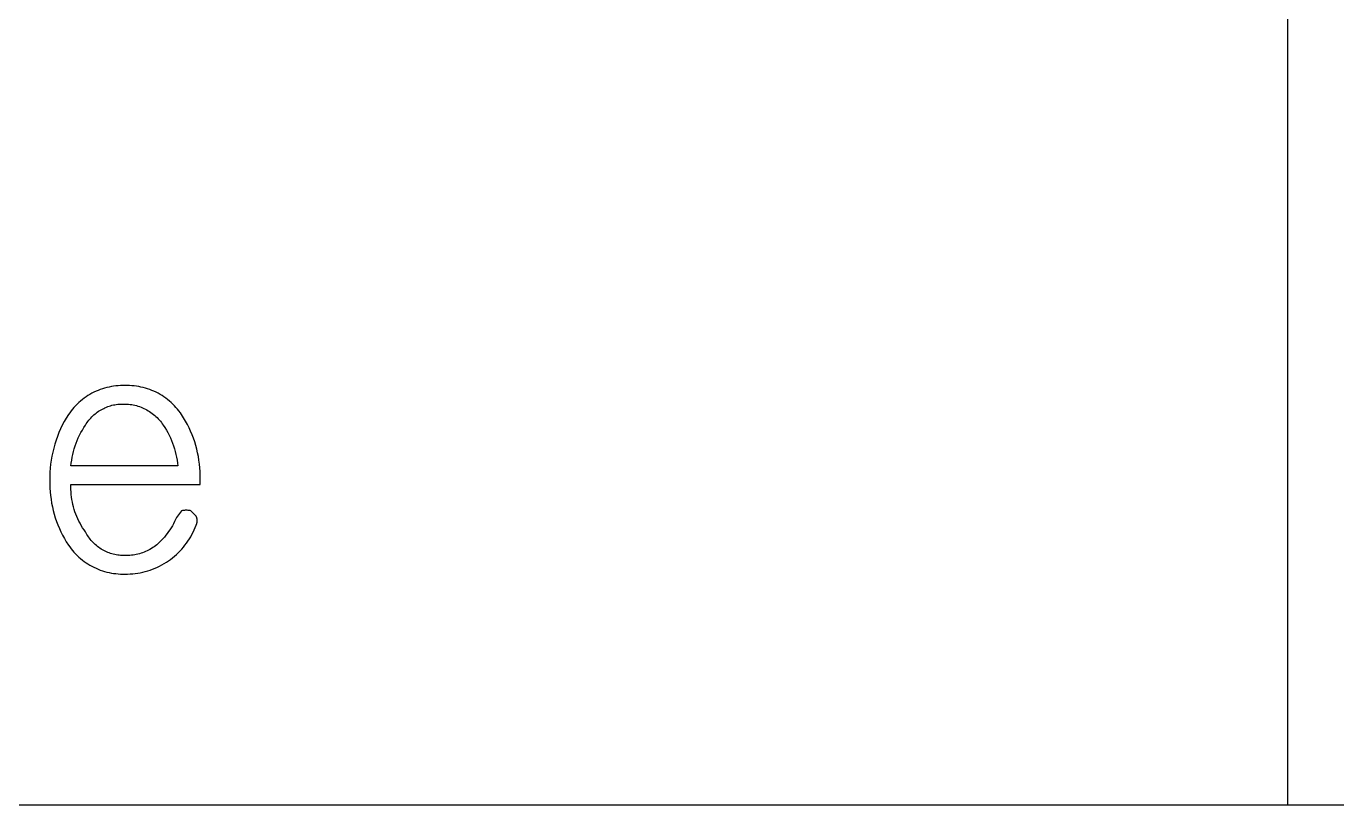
# Model space of a CAD drawing. Header units: millimetres. Extents: x 3033 to 5773, y 123 to 1487.
# Drawn here: x 4023.3 to 4074.5, y 160.3 to 190.8 of the extents above; entities that cross this region are included whole.
import ezdxf

# ---------------------------------------------------------------- set-up
doc = ezdxf.new("R2010")
doc.units = ezdxf.units.MM
doc.header["$MEASUREMENT"] = 0
doc.layers.add('TEX', color=70, linetype='Continuous')

msp = doc.modelspace()

# ---------------------------------------------------------------- linework, layer by layer
at = {"layer": 'TEX'}
for p, q in [((4072.629, 160.348), (4072.629, 385.348)), ((4025.833, 176.444), (4025.755, 176.4)), ((4025.913, 176.484), (4025.833, 176.444)), ((4025.994, 176.522), (4025.913, 176.484)), ((4026.076, 176.557), (4025.994, 176.522)), ((4026.16, 176.59), (4026.076, 176.557)), ((4026.244, 176.619), (4026.16, 176.59)), ((4026.33, 176.646), (4026.244, 176.619)), ((4026.416, 176.669), (4026.33, 176.646)), ((4026.504, 176.689), (4026.416, 176.669)), ((4026.592, 176.707), (4026.504, 176.689)), ((4026.68, 176.721), (4026.592, 176.707)), ((4026.769, 176.732), (4026.68, 176.721)), ((4026.858, 176.741), (4026.769, 176.732)), ((4026.947, 176.746), (4026.858, 176.741)), ((4027.037, 176.748), (4026.947, 176.746)), ((4027.127, 176.747), (4027.037, 176.748)), ((4027.216, 176.748), (4027.127, 176.747)), ((4027.306, 176.746), (4027.216, 176.748)), ((4027.395, 176.741), (4027.306, 176.746)), ((4027.484, 176.732), (4027.395, 176.741)), ((4027.573, 176.721), (4027.484, 176.732)), ((4027.662, 176.707), (4027.573, 176.721)), ((4027.75, 176.689), (4027.662, 176.707)), ((4027.837, 176.669), (4027.75, 176.689)), ((4027.923, 176.646), (4027.837, 176.669)), ((4028.009, 176.619), (4027.923, 176.646)), ((4028.093, 176.59), (4028.009, 176.619)), ((4028.177, 176.557), (4028.093, 176.59)), ((4028.259, 176.522), (4028.177, 176.557)), ((4028.34, 176.484), (4028.259, 176.522)), ((4028.42, 176.444), (4028.34, 176.484)), ((4028.498, 176.4), (4028.42, 176.444)), ((4025.131, 175.894), (4025.072, 175.827)), ((4025.192, 175.96), (4025.131, 175.894)), ((4025.255, 176.023), (4025.192, 175.96)), ((4025.321, 176.084), (4025.255, 176.023)), ((4025.388, 176.143), (4025.321, 176.084)), ((4025.458, 176.199), (4025.388, 176.143)), ((4025.53, 176.253), (4025.458, 176.199)), ((4025.603, 176.305), (4025.53, 176.253)), ((4025.678, 176.354), (4025.603, 176.305)), ((4025.755, 176.4), (4025.678, 176.354)), ((4026.344, 175.881), (4026.398, 175.903)), ((4026.398, 175.903), (4026.451, 175.924)), ((4026.451, 175.924), (4026.506, 175.943)), ((4026.506, 175.943), (4026.561, 175.96)), ((4026.561, 175.96), (4026.617, 175.975)), ((4026.617, 175.975), (4026.673, 175.988)), ((4026.673, 175.988), (4026.73, 175.999)), ((4026.73, 175.999), (4026.787, 176.008)), ((4026.787, 176.008), (4026.844, 176.016)), ((4026.844, 176.016), (4026.902, 176.021)), ((4026.902, 176.021), (4026.96, 176.024)), ((4026.96, 176.024), (4027.017, 176.026)), ((4027.017, 176.026), (4027.075, 176.025)), ((4027.075, 176.025), (4027.138, 176.025)), ((4027.138, 176.025), (4027.201, 176.022)), ((4027.201, 176.022), (4027.264, 176.018)), ((4027.264, 176.018), (4027.327, 176.011)), ((4027.327, 176.011), (4027.389, 176.002)), ((4027.389, 176.002), (4027.451, 175.991)), ((4027.451, 175.991), (4027.513, 175.977)), ((4027.513, 175.977), (4027.574, 175.962)), ((4027.574, 175.962), (4027.635, 175.944)), ((4027.635, 175.944), (4027.694, 175.925)), ((4027.694, 175.925), (4027.754, 175.903)), ((4027.754, 175.903), (4027.812, 175.879)), ((4028.575, 176.354), (4028.498, 176.4)), ((4028.65, 176.305), (4028.575, 176.354)), ((4028.724, 176.253), (4028.65, 176.305)), ((4028.795, 176.199), (4028.724, 176.253)), ((4028.865, 176.143), (4028.795, 176.199)), ((4028.932, 176.084), (4028.865, 176.143)), ((4028.998, 176.023), (4028.932, 176.084)), ((4029.061, 175.96), (4028.998, 176.023)), ((4029.122, 175.894), (4029.061, 175.96)), ((4029.181, 175.827), (4029.122, 175.894)), ((4024.826, 175.476), (4024.748, 175.338)), ((4024.91, 175.613), (4024.826, 175.476)), ((4024.962, 175.686), (4024.91, 175.613)), ((4025.016, 175.757), (4024.962, 175.686)), ((4025.072, 175.827), (4025.016, 175.757)), ((4025.676, 175.345), (4025.711, 175.39)), ((4025.711, 175.39), (4025.748, 175.435)), ((4025.748, 175.435), (4025.786, 175.478)), ((4025.786, 175.478), (4025.826, 175.52)), ((4025.826, 175.52), (4025.867, 175.561)), ((4025.867, 175.561), (4025.909, 175.6)), ((4025.909, 175.6), (4025.953, 175.638)), ((4025.953, 175.638), (4025.998, 175.674)), ((4025.998, 175.674), (4026.044, 175.708)), ((4026.044, 175.708), (4026.092, 175.741)), ((4026.092, 175.741), (4026.14, 175.773)), ((4026.14, 175.773), (4026.19, 175.802)), ((4026.19, 175.802), (4026.24, 175.83)), ((4026.24, 175.83), (4026.292, 175.856)), ((4026.292, 175.856), (4026.344, 175.881)), ((4027.812, 175.879), (4027.87, 175.854)), ((4027.87, 175.854), (4027.926, 175.826)), ((4027.926, 175.826), (4027.982, 175.796)), ((4027.982, 175.796), (4028.036, 175.765)), ((4028.036, 175.765), (4028.09, 175.731)), ((4028.09, 175.731), (4028.142, 175.696)), ((4028.142, 175.696), (4028.193, 175.659)), ((4028.193, 175.659), (4028.243, 175.62)), ((4028.243, 175.62), (4028.291, 175.579)), ((4028.291, 175.579), (4028.338, 175.537)), ((4028.338, 175.537), (4028.383, 175.493)), ((4028.383, 175.493), (4028.427, 175.448)), ((4028.427, 175.448), (4028.469, 175.401)), ((4028.469, 175.401), (4028.51, 175.353)), ((4029.238, 175.757), (4029.181, 175.827)), ((4029.292, 175.686), (4029.238, 175.757)), ((4029.343, 175.613), (4029.292, 175.686)), ((4029.422, 175.487), (4029.343, 175.613)), ((4029.497, 175.359), (4029.422, 175.487)), ((4024.541, 174.906), (4024.482, 174.757)), ((4024.605, 175.052), (4024.541, 174.906)), ((4024.674, 175.196), (4024.605, 175.052)), ((4024.748, 175.338), (4024.674, 175.196)), ((4025.349, 174.806), (4025.401, 174.908)), ((4025.401, 174.908), (4025.458, 175.007)), ((4025.458, 175.007), (4025.517, 175.105)), ((4025.517, 175.105), (4025.58, 175.2)), ((4025.58, 175.2), (4025.61, 175.249)), ((4025.61, 175.249), (4025.642, 175.298)), ((4025.642, 175.298), (4025.676, 175.345)), ((4028.51, 175.353), (4028.549, 175.303)), ((4028.549, 175.303), (4028.586, 175.252)), ((4028.586, 175.252), (4028.621, 175.2)), ((4028.621, 175.2), (4028.684, 175.105)), ((4028.684, 175.105), (4028.744, 175.007)), ((4028.744, 175.007), (4028.8, 174.908)), ((4028.8, 174.908), (4028.853, 174.806)), ((4029.568, 175.229), (4029.497, 175.359)), ((4029.634, 175.097), (4029.568, 175.229)), ((4029.695, 174.962), (4029.634, 175.097)), ((4029.752, 174.825), (4029.695, 174.962)), ((4024.38, 174.454), (4024.337, 174.301)), ((4024.428, 174.607), (4024.38, 174.454)), ((4024.482, 174.757), (4024.428, 174.607)), ((4025.139, 174.275), (4025.174, 174.384)), ((4025.174, 174.384), (4025.212, 174.492)), ((4025.212, 174.492), (4025.254, 174.598)), ((4025.254, 174.598), (4025.3, 174.703)), ((4025.3, 174.703), (4025.349, 174.806)), ((4028.853, 174.806), (4028.902, 174.703)), ((4028.902, 174.703), (4028.948, 174.598)), ((4028.948, 174.598), (4028.99, 174.492)), ((4028.99, 174.492), (4029.028, 174.384)), ((4029.028, 174.384), (4029.062, 174.275)), ((4029.805, 174.687), (4029.752, 174.825)), ((4029.853, 174.546), (4029.805, 174.687)), ((4029.896, 174.405), (4029.853, 174.546)), ((4029.934, 174.261), (4029.896, 174.405)), ((4024.267, 173.989), (4024.24, 173.831)), ((4024.299, 174.145), (4024.267, 173.989)), ((4024.337, 174.301), (4024.299, 174.145)), ((4025.04, 173.829), (4025.059, 173.942)), ((4025.059, 173.942), (4025.082, 174.054)), ((4025.082, 174.054), (4025.109, 174.165)), ((4025.109, 174.165), (4025.139, 174.275)), ((4029.062, 174.275), (4029.093, 174.165)), ((4029.093, 174.165), (4029.12, 174.054)), ((4029.12, 174.054), (4029.143, 173.942)), ((4029.143, 173.942), (4029.162, 173.829)), ((4029.968, 174.117), (4029.934, 174.261)), ((4029.996, 173.972), (4029.968, 174.117)), ((4030.02, 173.825), (4029.996, 173.972)), ((4024.192, 173.355), (4024.188, 173.195)), ((4024.203, 173.514), (4024.192, 173.355)), ((4024.218, 173.673), (4024.203, 173.514)), ((4024.24, 173.831), (4024.218, 173.673)), ((4025.013, 173.602), (4025.024, 173.716)), ((4029.188, 173.602), (4025.013, 173.602)), ((4025.024, 173.716), (4025.04, 173.829)), ((4029.162, 173.829), (4029.177, 173.716)), ((4029.177, 173.716), (4029.188, 173.602)), ((4030.039, 173.678), (4030.02, 173.825)), ((4030.053, 173.531), (4030.039, 173.678)), ((4030.062, 173.383), (4030.053, 173.531)), ((4030.066, 173.235), (4030.062, 173.383)), ((4024.188, 173.035), (4024.187, 172.887)), ((4024.187, 172.887), (4024.191, 172.739)), ((4024.188, 173.195), (4024.188, 173.035)), ((4025.011, 172.782), (4025.013, 172.881)), ((4025.013, 172.881), (4030.065, 172.881)), ((4030.065, 173.087), (4030.066, 173.235)), ((4030.065, 172.881), (4030.065, 173.087)), ((4024.191, 172.739), (4024.2, 172.591)), ((4024.2, 172.591), (4024.214, 172.444)), ((4024.214, 172.444), (4024.233, 172.297)), ((4025.012, 172.683), (4025.011, 172.782)), ((4025.017, 172.584), (4025.012, 172.683)), ((4025.024, 172.486), (4025.017, 172.584)), ((4025.035, 172.387), (4025.024, 172.486)), ((4025.05, 172.29), (4025.035, 172.387)), ((4024.233, 172.297), (4024.257, 172.15)), ((4024.257, 172.15), (4024.286, 172.005)), ((4024.286, 172.005), (4024.319, 171.861)), ((4024.319, 171.861), (4024.357, 171.718)), ((4025.067, 172.192), (4025.05, 172.29)), ((4025.088, 172.096), (4025.067, 172.192)), ((4025.112, 172), (4025.088, 172.096)), ((4025.14, 171.905), (4025.112, 172)), ((4025.17, 171.811), (4025.14, 171.905)), ((4025.204, 171.718), (4025.17, 171.811)), ((4029.343, 171.85), (4029.137, 171.592)), ((4029.371, 171.855), (4029.343, 171.85)), ((4029.398, 171.86), (4029.371, 171.855)), ((4029.426, 171.864), (4029.398, 171.86)), ((4029.454, 171.866), (4029.426, 171.864)), ((4029.482, 171.868), (4029.454, 171.866)), ((4029.51, 171.869), (4029.482, 171.868)), ((4029.537, 171.869), (4029.51, 171.869)), ((4029.565, 171.868), (4029.537, 171.869)), ((4029.593, 171.866), (4029.565, 171.868)), ((4029.621, 171.864), (4029.593, 171.866)), ((4029.649, 171.86), (4029.621, 171.864)), ((4029.676, 171.855), (4029.649, 171.86)), ((4029.704, 171.85), (4029.676, 171.855)), ((4029.91, 171.643), (4029.704, 171.85)), ((4024.357, 171.718), (4024.4, 171.576)), ((4024.4, 171.576), (4024.448, 171.436)), ((4024.448, 171.436), (4024.501, 171.297)), ((4024.501, 171.297), (4024.558, 171.16)), ((4025.24, 171.626), (4025.204, 171.718)), ((4025.28, 171.535), (4025.24, 171.626)), ((4025.323, 171.446), (4025.28, 171.535)), ((4025.369, 171.359), (4025.323, 171.446)), ((4025.417, 171.273), (4025.369, 171.359)), ((4025.469, 171.188), (4025.417, 171.273)), ((4029.023, 171.345), (4028.98, 171.265)), ((4029.064, 171.426), (4029.023, 171.345)), ((4029.102, 171.508), (4029.064, 171.426)), ((4029.137, 171.592), (4029.102, 171.508)), ((4029.873, 171.19), (4029.91, 171.283)), ((4029.916, 171.63), (4029.91, 171.643)), ((4029.91, 171.283), (4029.916, 171.296)), ((4029.921, 171.616), (4029.916, 171.63)), ((4029.916, 171.296), (4029.921, 171.31)), ((4029.926, 171.602), (4029.921, 171.616)), ((4029.921, 171.31), (4029.926, 171.324)), ((4029.931, 171.588), (4029.926, 171.602)), ((4029.926, 171.324), (4029.931, 171.338)), ((4029.935, 171.573), (4029.931, 171.588)), ((4029.931, 171.338), (4029.935, 171.353)), ((4029.938, 171.559), (4029.935, 171.573)), ((4029.935, 171.353), (4029.938, 171.367)), ((4029.941, 171.544), (4029.938, 171.559)), ((4029.938, 171.367), (4029.941, 171.382)), ((4029.944, 171.53), (4029.941, 171.544)), ((4029.941, 171.382), (4029.944, 171.396)), ((4029.946, 171.515), (4029.944, 171.53)), ((4029.944, 171.396), (4029.946, 171.411)), ((4029.947, 171.5), (4029.946, 171.515)), ((4029.946, 171.411), (4029.947, 171.426)), ((4029.948, 171.485), (4029.947, 171.5)), ((4029.947, 171.426), (4029.948, 171.441)), ((4029.949, 171.471), (4029.948, 171.485)), ((4029.948, 171.441), (4029.949, 171.456)), ((4029.949, 171.456), (4029.949, 171.471)), ((4024.558, 171.16), (4024.619, 171.026)), ((4024.619, 171.026), (4024.686, 170.893)), ((4024.686, 170.893), (4024.756, 170.763)), ((4024.756, 170.763), (4024.831, 170.635)), ((4025.523, 171.106), (4025.469, 171.188)), ((4025.58, 171.025), (4025.523, 171.106)), ((4025.607, 170.974), (4025.58, 171.025)), ((4025.636, 170.924), (4025.607, 170.974)), ((4025.666, 170.875), (4025.636, 170.924)), ((4025.698, 170.827), (4025.666, 170.875)), ((4025.732, 170.781), (4025.698, 170.827)), ((4025.767, 170.735), (4025.732, 170.781)), ((4028.669, 170.82), (4028.608, 170.752)), ((4028.726, 170.89), (4028.669, 170.82)), ((4028.782, 170.962), (4028.726, 170.89)), ((4028.835, 171.035), (4028.782, 170.962)), ((4028.886, 171.11), (4028.835, 171.035)), ((4028.934, 171.187), (4028.886, 171.11)), ((4028.98, 171.265), (4028.934, 171.187)), ((4029.645, 170.75), (4029.696, 170.835)), ((4029.696, 170.835), (4029.745, 170.921)), ((4029.745, 170.921), (4029.791, 171.01)), ((4029.791, 171.01), (4029.833, 171.099)), ((4029.833, 171.099), (4029.873, 171.19)), ((4024.831, 170.635), (4024.91, 170.509)), ((4024.91, 170.509), (4024.962, 170.436)), ((4024.962, 170.436), (4025.016, 170.365)), ((4025.016, 170.365), (4025.072, 170.295)), ((4025.072, 170.295), (4025.131, 170.228)), ((4025.804, 170.691), (4025.767, 170.735)), ((4025.842, 170.648), (4025.804, 170.691)), ((4025.882, 170.606), (4025.842, 170.648)), ((4025.923, 170.565), (4025.882, 170.606)), ((4025.965, 170.526), (4025.923, 170.565)), ((4026.009, 170.489), (4025.965, 170.526)), ((4026.054, 170.453), (4026.009, 170.489)), ((4026.1, 170.418), (4026.054, 170.453)), ((4026.147, 170.386), (4026.1, 170.418)), ((4026.196, 170.354), (4026.147, 170.386)), ((4026.245, 170.325), (4026.196, 170.354)), ((4026.295, 170.297), (4026.245, 170.325)), ((4026.347, 170.27), (4026.295, 170.297)), ((4026.399, 170.246), (4026.347, 170.27)), ((4027.933, 170.255), (4027.874, 170.23)), ((4027.991, 170.282), (4027.933, 170.255)), ((4028.048, 170.31), (4027.991, 170.282)), ((4028.104, 170.341), (4028.048, 170.31)), ((4028.159, 170.373), (4028.104, 170.341)), ((4028.212, 170.407), (4028.159, 170.373)), ((4028.265, 170.443), (4028.212, 170.407)), ((4028.316, 170.481), (4028.265, 170.443)), ((4028.367, 170.52), (4028.316, 170.481)), ((4028.415, 170.561), (4028.367, 170.52)), ((4028.482, 170.623), (4028.415, 170.561)), ((4028.546, 170.687), (4028.482, 170.623)), ((4028.608, 170.752), (4028.546, 170.687)), ((4029.209, 170.209), (4029.279, 170.279)), ((4029.279, 170.279), (4029.346, 170.353)), ((4029.346, 170.353), (4029.411, 170.428)), ((4029.411, 170.428), (4029.474, 170.505)), ((4029.474, 170.505), (4029.533, 170.585)), ((4029.533, 170.585), (4029.59, 170.666)), ((4029.59, 170.666), (4029.645, 170.75)), ((4025.131, 170.228), (4025.192, 170.162)), ((4025.192, 170.162), (4025.255, 170.099)), ((4025.255, 170.099), (4025.321, 170.038)), ((4025.321, 170.038), (4025.388, 169.979)), ((4025.388, 169.979), (4025.458, 169.923)), ((4025.458, 169.923), (4025.53, 169.869)), ((4025.53, 169.869), (4025.603, 169.817)), ((4025.603, 169.817), (4025.678, 169.768)), ((4025.678, 169.768), (4025.755, 169.722)), ((4026.452, 170.223), (4026.399, 170.246)), ((4026.506, 170.202), (4026.452, 170.223)), ((4026.56, 170.183), (4026.506, 170.202)), ((4026.615, 170.166), (4026.56, 170.183)), ((4026.67, 170.151), (4026.615, 170.166)), ((4026.726, 170.137), (4026.67, 170.151)), ((4026.783, 170.126), (4026.726, 170.137)), ((4026.84, 170.116), (4026.783, 170.126)), ((4026.897, 170.108), (4026.84, 170.116)), ((4026.954, 170.103), (4026.897, 170.108)), ((4027.011, 170.099), (4026.954, 170.103)), ((4027.069, 170.097), (4027.011, 170.099)), ((4027.127, 170.097), (4027.069, 170.097)), ((4027.19, 170.096), (4027.127, 170.097)), ((4027.254, 170.098), (4027.19, 170.096)), ((4027.318, 170.102), (4027.254, 170.098)), ((4027.381, 170.108), (4027.318, 170.102)), ((4027.444, 170.116), (4027.381, 170.108)), ((4027.507, 170.126), (4027.444, 170.116)), ((4027.57, 170.138), (4027.507, 170.126)), ((4027.632, 170.152), (4027.57, 170.138)), ((4027.693, 170.169), (4027.632, 170.152)), ((4027.754, 170.187), (4027.693, 170.169)), ((4027.815, 170.208), (4027.754, 170.187)), ((4027.874, 170.23), (4027.815, 170.208)), ((4028.572, 169.732), (4028.659, 169.782)), ((4028.659, 169.782), (4028.744, 169.835)), ((4028.744, 169.835), (4028.828, 169.891)), ((4028.828, 169.891), (4028.908, 169.949)), ((4028.908, 169.949), (4028.987, 170.01)), ((4028.987, 170.01), (4029.063, 170.074)), ((4029.063, 170.074), (4029.137, 170.14)), ((4029.137, 170.14), (4029.209, 170.209)), ((4025.755, 169.722), (4025.833, 169.679)), ((4025.833, 169.679), (4025.913, 169.638)), ((4025.913, 169.638), (4025.994, 169.6)), ((4025.994, 169.6), (4026.076, 169.565)), ((4026.076, 169.565), (4026.16, 169.532)), ((4026.16, 169.532), (4026.244, 169.503)), ((4026.244, 169.503), (4026.33, 169.476)), ((4026.33, 169.476), (4026.416, 169.453)), ((4026.416, 169.453), (4026.504, 169.433)), ((4026.504, 169.433), (4026.592, 169.415)), ((4026.592, 169.415), (4026.68, 169.401)), ((4026.68, 169.401), (4026.769, 169.39)), ((4026.769, 169.39), (4026.858, 169.381)), ((4026.858, 169.381), (4026.947, 169.376)), ((4026.947, 169.376), (4027.037, 169.374)), ((4027.037, 169.374), (4027.127, 169.375)), ((4027.127, 169.375), (4027.227, 169.375)), ((4027.227, 169.375), (4027.327, 169.378)), ((4027.327, 169.378), (4027.427, 169.385)), ((4027.427, 169.385), (4027.527, 169.395)), ((4027.527, 169.395), (4027.627, 169.409)), ((4027.627, 169.409), (4027.726, 169.426)), ((4027.726, 169.426), (4027.824, 169.447)), ((4027.824, 169.447), (4027.921, 169.471)), ((4027.921, 169.471), (4028.018, 169.499)), ((4028.018, 169.499), (4028.113, 169.529)), ((4028.113, 169.529), (4028.208, 169.563)), ((4028.208, 169.563), (4028.301, 169.601)), ((4028.301, 169.601), (4028.393, 169.641)), ((4028.393, 169.641), (4028.483, 169.685)), ((4028.483, 169.685), (4028.572, 169.732)), ((3033.085, 160.348), (4363.085, 160.348))]:
    msp.add_line(p, q, dxfattribs=at)

doc.saveas('drawing.dxf')
